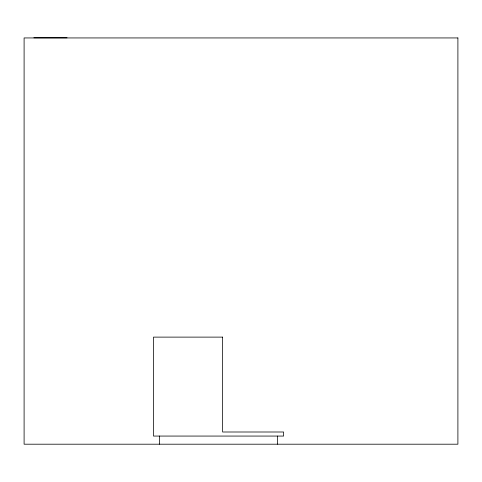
<?xml version="1.0" encoding="UTF-8"?>
<svg xmlns="http://www.w3.org/2000/svg" width="482" height="482" viewBox="0 0 482 482"><rect width="100%" height="100%" fill="white"/><g stroke="black" fill="none" stroke-linecap="round" stroke-linejoin="round"><path stroke-width="0.72" d="M33.854 37.801L67.058 37.801M277.499 436.065L277.499 444.199M159.578 436.065L159.578 444.199M457.9 37.939L24.1 37.939L24.1 444.199L457.9 444.199L457.9 37.939M222.606 337.117L153.475 337.117L153.475 436.065L283.603 436.065L283.603 431.999L222.606 431.999L222.606 337.117"/></g></svg>
